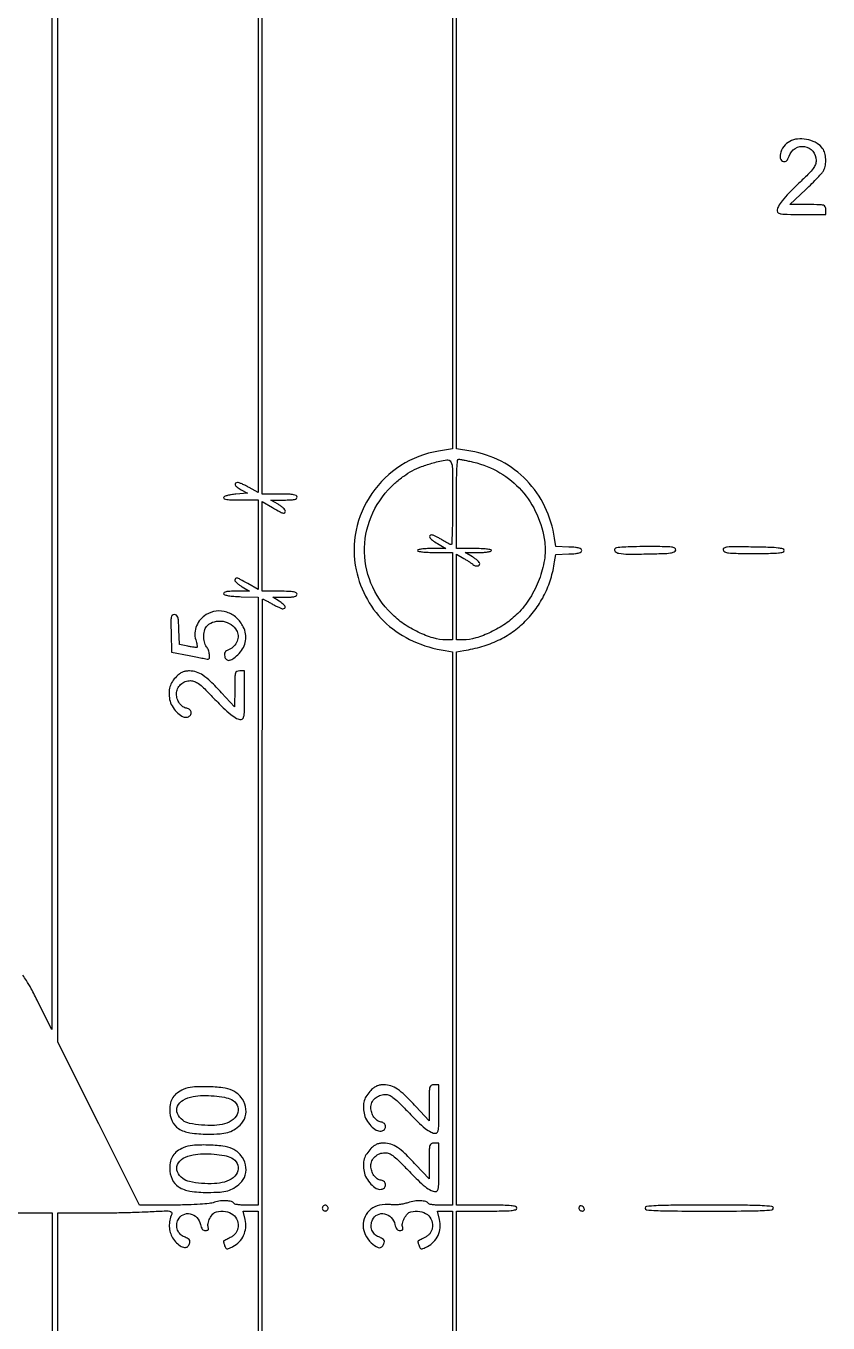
# Model space of a CAD drawing. Extents: x 0 to 836, y 5 to 589.
# Drawn here: x 67.6 to 102.5, y 186 to 242.5 of the extents above; entities that cross this region are included whole.
import ezdxf

# ---------------------------------------------------------------- set-up
doc = ezdxf.new("R2010")
doc.units = 0
doc.header["$MEASUREMENT"] = 0

msp = doc.modelspace()

# ---------------------------------------------------------------- linework, layer by layer
for points in [[(201.712326, 537.783562, -0.000001), (217.055896, 537.76491, -0.426088)], [(546.939, 229.3929, -0.000106), (546.943559, 250.949215, -0.000176), (546.957638, 269.095817, -0.000001), (546.976289, 285.583213, -0.415883)], [(836.0595, 588.6891), (420.497259, 588.710259, 0.000013), (261.145696, 588.714318, 0.000021), (126.989856, 588.708632), (4.934769, 588.698274, 0.19889), (4.878609, 588.675009, 0.198853), (4.855343, 588.618859), (4.83877, 516.273901, 0.000036), (4.826254, 436.744061, 0.000021), (4.8222, 342.282364), (4.8222, 95.946129), (4.469225, 95.920114, 0.031904), (4.160456, 95.877435, 0.315999), (4.075312, 95.787407, 0.415411), (4.137995, 95.703578, 0.035338), (4.43445, 95.6826), (4.8222, 95.6826), (4.8222, 50.2101), (4.8222, 4.7376), (420.462, 4.7376), (836.1018, 4.7376)], [(201.712326, 185.847562, -0.000001), (217.055896, 185.82891, -0.426088)], [(604.852986, 529.408162, -0.000002), (620.423836, 529.389509, -0.550615)], [(238.738155, 529.614638, -0.000002), (224.300981, 529.63329, -0.415836)], [(308.18842, 529.408162, -0.000002), (322.638019, 529.38951, -0.415836)], [(531.796111, 538.074638, -0.000002), (517.6951, 538.093291, -0.426056)], [(413.368417, 538.074638, -0.000002), (399.676779, 538.093291, -0.415815)], [(206.267293, 233.405114, -0.000001), (217.051222, 233.389599, -0.0589)], [(77.850638, 481.579418, -0.000002), (77.869294, 494.031443, -0.550517)], [(336.166934, 548.220763, -0.000002), (326.827688, 548.233536, -0.413812)], [(77.644162, 421.684687, -0.000002), (77.625507, 409.236574, -0.415775)], [(260.324089, 280.728444, -0.000002), (260.333986, 287.287743, -0.41377)], [(77.832, 167.8464), (77.832, 192.6765, -0.000127), (77.834419, 202.197624, -0.000212), (77.841889, 210.212758, -0.000002), (77.851786, 217.49274, -0.413814), (77.865665, 217.5066, -0.118776), (77.889039, 217.500968, -0.002401), (77.997595, 217.444771, -0.005535), (78.12398, 217.37678, -0.003675), (78.267515, 217.296119, 0.011167), (78.416236, 217.215451, 0.013731), (78.55861, 217.147168, 0.012176), (78.680196, 217.096421, 0.090598), (78.74145, 217.084619, 0.188548), (78.821365, 217.114981, 0.340202), (78.833184, 217.180245, 0.103425), (78.747437, 217.285675, 0.028074), (78.57225, 217.412267), (78.2973, 217.58835), (78.82605, 217.589775, 0.010038), (79.094686, 217.595893, 0.04885), (79.245287, 217.617188, 0.11021), (79.325339, 217.656613, 0.227201), (79.3548, 217.7181, 0.273642), (79.316925, 217.782123, 0.084509), (79.20675, 217.820325, 0.035355), (78.996986, 217.8402, 0.005946), (78.5934, 217.845), (77.832, 217.845), (77.832, 219.797009), (77.832, 221.749018), (78.286448, 221.489009, 0.004639), (78.624591, 221.299686, 0.060119), (78.758398, 221.246081, 0.289671), (78.820054, 221.265354, 0.17782), (78.8472, 221.339271, 0.174943), (78.82769, 221.393325, 0.032609), (78.754008, 221.471167, 0.031428), (78.651422, 221.554943, 0.024173), (78.52995, 221.633428), (78.2127, 221.817313), (78.78375, 221.819257, 0.008975), (79.076652, 221.825512, 0.045684), (79.238151, 221.846725, 0.104993), (79.323656, 221.886056, 0.2369), (79.3548, 221.9481, 0.273642), (79.316925, 222.012123, 0.084509), (79.20675, 222.050325, 0.035355), (78.996986, 222.0702, 0.005946), (78.5934, 222.075), (77.832, 222.075), (77.832, 251.389623)], [(68.652554, 335.280239, -0.000012), (68.672972, 321.077246, -0.000309)], [(77.6628, 251.466267), (77.6628, 222.145134), (77.271444, 222.363867, 0.011597), (77.113084, 222.447617, 0.014102), (76.960903, 222.518347, 0.012683), (76.830754, 222.570558, 0.089272), (76.763844, 222.5826, 0.171861), (76.674681, 222.55102, 0.352784), (76.660076, 222.483068, 0.117079), (76.747008, 222.379798, 0.034501), (76.92255, 222.267523), (77.1975, 222.1173), (76.696486, 222.075, 0.017263), (76.49378, 222.050815, 0.029087), (76.326382, 222.014884, 0.030909), (76.202797, 221.972362, 0.218326), (76.160686, 221.92695, 0.394038), (76.184172, 221.876132, 0.06108), (76.301382, 221.844303, 0.029434), (76.518121, 221.825988, 0.006363), (76.89435, 221.8212), (77.6628, 221.8212), (77.6628, 219.874677), (77.6628, 217.928153), (77.21181, 218.182677, 0.005105), (76.879171, 218.365954, 0.05887), (76.740686, 218.420591, 0.273209), (76.676567, 218.402484, 0.194915), (76.648428, 218.33145, 0.175744), (76.667867, 218.279137, 0.030637), (76.741962, 218.201949, 0.030019), (76.844457, 218.118289, 0.022931), (76.965678, 218.039095), (77.2821, 217.85249), (76.704, 217.848745, 0.009126), (76.427638, 217.841909, 0.039013), (76.264025, 217.82202, 0.08811), (76.178938, 217.788555, 0.348167), (76.160927, 217.73925, 0.245891), (76.211879, 217.689969, 0.029679), (76.36901, 217.653647, 0.024548), (76.600859, 217.625986, 0.009086), (76.929377, 217.609056), (77.6628, 217.584613), (77.6628, 204.348006), (77.6628, 191.1114), (77.160193, 191.1114, -0.013823), (76.964293, 191.116817, -0.019921), (76.791701, 191.133284, -0.016161), (76.653601, 191.156603, -0.207302), (76.611543, 191.185899, 0.188803), (76.500515, 191.269258, 0.05248), (76.281877, 191.305873, 0.047829), (76.018712, 191.296785, 0.046886), (75.760234, 191.237949, -0.051208), (75.532696, 191.188215, -0.011433), (75.136173, 191.152433, -0.010059), (74.616457, 191.127981, -0.005124), (73.962659, 191.117093), (72.504417, 191.107753), (70.726709, 194.662383), (68.949, 198.217013), (68.949, 355.27803)], [(68.688474, 301.604946, -0.000063), (68.690329, 267.04413), (68.685458, 198.7677), (68.07835, 199.97325, 0.005327), (67.785012, 200.540608, 0.01813), (67.576802, 200.900835, 0.02123), (67.418719, 201.130526, 0.235607)], [(86.1228, 255.296997), (86.1228, 224.053794), (85.503496, 223.949733, 0.100639), (83.871419, 223.322192, 0.099913), (82.609122, 222.105887, 0.100588), (81.923186, 220.502688, 0.103466), (81.927353, 218.775821, 0.075573), (82.413642, 217.481806, 0.081312), (83.253696, 216.427111, 0.079195), (84.406966, 215.675026, 0.066922), (85.80555, 215.2635), (86.1228, 215.214733), (86.1228, 203.163067), (86.1228, 191.1114), (85.620193, 191.1114, -0.013823), (85.424293, 191.116817, -0.019921), (85.251701, 191.133284, -0.016161), (85.113601, 191.156603, -0.207302), (85.071543, 191.185899, 0.191328), (84.956305, 191.271543, 0.055362), (84.732991, 191.305393, 0.048807), (84.45958, 191.289597, 0.043039), (84.182173, 191.221337, -0.029982), (84.001436, 191.171831, -0.024226), (83.802723, 191.139974, -0.024346), (83.603139, 191.127616, -0.031451), (83.419839, 191.136737, 0.081303), (82.946821, 191.113235, 0.1136), (82.564747, 190.934237, 0.122669), (82.318806, 190.618859, 0.105271), (82.231516, 190.206151, 0.118743), (82.321888, 189.833169, 0.075627), (82.584431, 189.469321, 0.104789), (82.879289, 189.27362, 0.360451), (83.081963, 189.33961, 0.058537), (83.147289, 189.475826, 0.187349), (83.143314, 189.574702, 0.160649), (83.071791, 189.65476, 0.040558), (82.911818, 189.730463, -0.107945), (82.72998, 189.848556, -0.108648), (82.61446, 190.031464, -0.103734), (82.583182, 190.253204, -0.090479), (82.640586, 190.480805, -0.175419), (82.85492, 190.699717, -0.166765), (83.16488, 190.736517, -0.150308), (83.45609, 190.57336, -0.142024), (83.613264, 190.27113, 0.036534), (83.646634, 190.150758, 0.090483), (83.692254, 190.071804, 0.120338), (83.753668, 190.027322, 0.097136), (83.83383, 190.0116, 0.049538), (83.907226, 190.01889, 0.157244), (83.949754, 190.042674, 0.197701), (83.964769, 190.082738, 0.083848), (83.953211, 190.140019, -0.147614), (83.940322, 190.315538, -0.063868), (84.020882, 190.538043, -0.063931), (84.15477, 190.732647, -0.149748), (84.304387, 190.822982, -0.097671), (84.696692, 190.843078, -0.128944), (85.025077, 190.704233, -0.14601), (85.216682, 190.43829, -0.138518), (85.236404, 190.104868, -0.05389), (85.193973, 189.978474, -0.062735), (85.12703, 189.870949, -0.060262), (85.03303, 189.780119, -0.044421), (84.910205, 189.70327, 0.002093), (84.80589, 189.649692, 0.003032), (84.71425, 189.60143, 0.001553), (84.636959, 189.559815, 0.050235), (84.619333, 189.547823, 0.2614), (84.613338, 189.531978, 0.016535), (84.622721, 189.481213, 0.020895), (84.639203, 189.418657, 0.013728), (84.66312, 189.348109, 0.039093), (84.711935, 189.242359, 0.24682), (84.760085, 189.211072, 0.130591), (84.833155, 189.223423, 0.008927), (85.024488, 189.314677, 0.085242), (85.299988, 189.516797, 0.086068), (85.491178, 189.798636, 0.084476), (85.578652, 190.133117, 0.078209), (85.55423, 190.487211), (85.469473, 190.8576), (85.796137, 190.8576), (86.1228, 190.8576), (86.1228, 180.621)], [(86.292, 180.621), (86.292, 190.8576), (87.6033, 190.8576, 0.002961), (88.325948, 190.861879, 0.021161), (88.6749, 190.880797, 0.045065), (88.863076, 190.916312, 0.33533), (88.9146, 190.9845, 0.33533), (88.863076, 191.052688, 0.045065), (88.6749, 191.088203, 0.021161), (88.325948, 191.107121, 0.002961), (87.6033, 191.1114), (86.292, 191.1114), (86.292, 203.163067), (86.292, 215.214733), (86.60925, 215.264333, 0.03232), (87.402268, 215.441422, 0.040196), (88.107843, 215.710771, 0.042229), (88.7321, 216.076053, 0.042917), (89.282476, 216.539267, 0.039772), (89.755856, 217.094606, 0.041772), (90.126692, 217.70921, 0.041026), (90.395445, 218.387205, 0.035832), (90.564788, 219.131356), (90.612843, 219.444812), (91.180772, 219.469756, 0.009782), (91.465428, 219.487843, 0.044588), (91.628738, 219.516236, 0.094985), (91.717312, 219.559094, 0.236977), (91.7487, 219.6216, 0.236195), (91.717454, 219.684054, 0.095356), (91.629367, 219.726919, 0.044832), (91.467017, 219.755313, 0.009877), (91.184459, 219.77336), (90.620219, 219.79822), (90.565286, 220.15406, 0.073512), (90.140283, 221.528334, 0.079978), (89.343748, 222.677023, 0.081153), (88.238192, 223.505199, 0.078788), (86.915336, 223.949055), (86.292, 224.053794), (86.292, 255.296997)], [(65.435445, 190.773), (68.6952, 190.773), (68.6952, 177.3216, -0.000235), (68.692781, 172.163649, -0.000391), (68.685311, 167.821549, -0.000006), (68.675408, 163.884038, -0.413474), (68.661535, 163.8702, -0.118776), (68.638161, 163.875832, -0.002401), (68.529605, 163.932029, -0.005535), (68.40322, 164.00002, -0.003675), (68.259685, 164.080681, 0.007714), (67.984449, 164.232441, 0.06904), (67.855138, 164.279732, 0.270472), (67.79242, 164.259258, 0.185787), (67.765428, 164.18745, 0.175744), (67.784867, 164.135137, 0.030637), (67.858962, 164.057949, 0.030019), (67.961457, 163.974289, 0.022931), (68.082678, 163.895095), (68.3991, 163.70849), (67.82805, 163.704745, 0.013372), (67.605361, 163.697327, 0.023366), (67.421849, 163.677659, 0.020491)], [(68.949, 177.237), (68.949, 190.773), (70.36605, 190.773343, 0.00324), (70.988396, 190.777527, 0.002284), (71.687907, 190.789959, 0.002305), (72.356812, 190.80799, 0.004848), (72.87609, 190.829426, -0.002146), (73.577554, 190.862181, -0.036452), (73.808512, 190.855134, -0.213296), (73.889491, 190.808374, -0.265167), (73.898748, 190.723332, 0.055352), (73.816751, 190.457672, 0.056426), (73.795762, 190.182236, 0.058795), (73.836526, 189.919856, 0.071695), (73.936568, 189.692625, 0.055884), (74.113613, 189.468937, 0.078662), (74.318449, 189.318766, 0.116748), (74.500535, 189.273593, 0.259984), (74.621963, 189.33961, 0.058537), (74.687289, 189.475826, 0.187349), (74.683314, 189.574702, 0.160649), (74.611791, 189.65476, 0.040558), (74.451818, 189.730463, -0.107945), (74.26998, 189.848556, -0.108648), (74.15446, 190.031464, -0.103734), (74.123182, 190.253204, -0.090479), (74.180586, 190.480805, -0.175419), (74.39492, 190.699717, -0.166765), (74.70488, 190.736517, -0.150308), (74.99609, 190.57336, -0.142024), (75.153264, 190.27113, 0.036534), (75.186634, 190.150758, 0.090483), (75.232254, 190.071804, 0.120338), (75.293668, 190.027322, 0.097136), (75.37383, 190.0116, 0.049538), (75.447226, 190.01889, 0.157244), (75.489754, 190.042674, 0.197701), (75.504769, 190.082738, 0.083848), (75.493211, 190.140019, -0.147614), (75.480322, 190.315538, -0.063868), (75.560882, 190.538043, -0.063931), (75.69477, 190.732647, -0.149748), (75.844387, 190.822982, -0.097671), (76.236692, 190.843078, -0.128944), (76.565077, 190.704233, -0.14601), (76.756682, 190.43829, -0.138518), (76.776404, 190.104868, -0.05389), (76.733973, 189.978474, -0.062735), (76.66703, 189.870949, -0.060262), (76.57303, 189.780119, -0.044421), (76.450205, 189.70327, 0.002093), (76.34589, 189.649692, 0.003032), (76.25425, 189.60143, 0.001553), (76.176959, 189.559815, 0.050235), (76.159333, 189.547823, 0.2614), (76.153338, 189.531978, 0.016535), (76.162721, 189.481213, 0.020895), (76.179203, 189.418657, 0.013728), (76.20312, 189.348109, 0.039093), (76.251935, 189.242359, 0.24682), (76.300085, 189.211072, 0.130591), (76.373155, 189.223423, 0.008927), (76.564488, 189.314677, 0.085242), (76.839988, 189.516797, 0.086068), (77.031178, 189.798636, 0.084476), (77.118652, 190.133117, 0.078209), (77.09423, 190.487211), (77.009473, 190.8576), (77.336137, 190.8576), (77.6628, 190.8576), (77.6628, 179.4366, -0.000521)]]:
    msp.add_lwpolyline(points, format="xyb")
for points in [[(100.876035, 237.473886, 0.111457), (100.595953, 237.2798, 0.095305), (100.407084, 236.973657, 0.141082), (100.384416, 236.699277, 0.305109), (100.528048, 236.557007, 0.121092), (100.600901, 236.560846, 0.119299), (100.664134, 236.597992, 0.083297), (100.71954, 236.673036, 0.033597), (100.769596, 236.790579, -0.167868), (101.036254, 237.128503, -0.183743), (101.443671, 237.213921, -0.186011), (101.801238, 237.007009, -0.170912), (101.943354, 236.60505, -0.091469), (101.911436, 236.430782, -0.068605), (101.817633, 236.259308, -0.035955), (101.627649, 236.038027, -0.006703), (101.245404, 235.662848, 0.00777), (100.758974, 235.183371, 0.027056), (100.467203, 234.852682, 0.042437), (100.302401, 234.603342, 0.124499), (100.251557, 234.40545, 0.266285), (100.296886, 234.325678, 0.098923), (100.423233, 234.2815, 0.031549), (100.686222, 234.26145, 0.003254), (101.3085, 234.2574), (102.366, 234.2574), (102.366, 234.4689, 0.107366), (102.339332, 234.59166, 0.22243), (102.266298, 234.653832, 0.062427), (102.10023, 234.677711, 0.003579), (101.58345, 234.683374), (100.8009, 234.686347), (101.492556, 235.339024, 0.006961), (101.764063, 235.602471, 0.008757), (102.007738, 235.854258, 0.007231), (102.204559, 236.071093, 0.066462), (102.275106, 236.176488, 0.074977), (102.346359, 236.400888, 0.051901), (102.360777, 236.66725, 0.052669), (102.320498, 236.925244, 0.08795), (102.228043, 237.123913, 0.107332), (101.982213, 237.351069, 0.069812), (101.623616, 237.499602, 0.068282), (101.22869, 237.545997, 0.091398)], [(86.1228, 221.7366, -0.003195), (86.118241, 221.023109, -0.005337), (86.104162, 220.422903, -0.001145), (86.08518, 219.901875, -0.415059), (86.05935, 219.87804, -0.10382), (86.019612, 219.888123, -0.007062), (85.915133, 219.94113, -0.009869), (85.791745, 220.009079, -0.007234), (85.6575, 220.089107, 0.012708), (85.520185, 220.168941, 0.015414), (85.387441, 220.236435, 0.01405), (85.273461, 220.286173, 0.095102), (85.21335, 220.297967, 0.218217), (85.133699, 220.26186, 0.339983), (85.129388, 220.190156, 0.086405), (85.244646, 220.070761, 0.02268), (85.46715, 219.923295), (85.8267, 219.707801), (85.21335, 219.707, 0.012065), (84.971045, 219.700836, 0.0222), (84.774688, 219.682333, 0.01921), (84.627765, 219.656089, 0.352506), (84.6, 219.6216, 0.365646), (84.630049, 219.586003, 0.014491), (84.8115, 219.5605, 0.018502), (85.053479, 219.542644, 0.009164), (85.3614, 219.537), (86.1228, 219.537), (86.1228, 217.6335), (86.1228, 215.73), (85.839944, 215.73, -0.073124), (85.281808, 215.812065, -0.039073), (84.63038, 216.064793, -0.037752), (83.989513, 216.43485, -0.046601), (83.458729, 216.874949, -0.098912), (82.572271, 218.204026, -0.104826), (82.288635, 219.743992, -0.104804), (82.654197, 221.266846, -0.098832), (83.610486, 222.547327, -0.024801), (83.995123, 222.860101, -0.035612), (84.366634, 223.094021, -0.034566), (84.776018, 223.277642, -0.021593), (85.2768, 223.437696, -0.022871), (85.868662, 223.570319, -0.332497), (86.048874, 223.47939, -0.113561), (86.116071, 223.199166, -0.0023)], [(87.033871, 223.470253, -0.075597), (88.179088, 223.009585, -0.077854), (89.122609, 222.232844, -0.077151), (89.789805, 221.197985, -0.072318), (90.130707, 219.986383, -0.072456), (90.119246, 219.210573, -0.05043), (89.893522, 218.362754, -0.049008), (89.491638, 217.549391, -0.057198), (88.956071, 216.874949, -0.046601), (88.425287, 216.43485, -0.037752), (87.78442, 216.064793, -0.039073), (87.132992, 215.812065, -0.073124), (86.574856, 215.73), (86.292, 215.73), (86.292, 217.5981), (86.292, 219.4662), (86.60925, 219.276561, -0.004855), (86.736604, 219.198746, -0.005537), (86.856916, 219.121754, -0.005042), (86.957584, 219.05429, -0.030884), (87.00687, 219.015861, 0.094374), (87.100984, 218.959981, 0.116251), (87.202122, 218.94818, 0.159083), (87.276967, 218.982581, 0.211125), (87.306372, 219.05055, 0.175744), (87.286933, 219.102863, 0.030637), (87.212838, 219.180051, 0.030019), (87.110343, 219.263711, 0.022931), (86.989122, 219.342905), (86.6727, 219.52951), (87.24375, 219.533255, 0.013372), (87.466439, 219.540673, 0.023366), (87.649951, 219.560341, 0.020491), (87.787925, 219.587516, 0.346819), (87.8148, 219.6216, 0.365646), (87.784751, 219.657197, 0.014491), (87.6033, 219.6827, 0.018502), (87.361321, 219.700556, 0.009164), (87.0534, 219.7062), (86.292, 219.7062), (86.292, 221.652, -0.002332), (86.296567, 222.63098, -0.01125), (86.314286, 223.187477, -0.01061), (86.341426, 223.546033, -0.389547), (86.39775, 223.59655, -0.04218), (86.464588, 223.590104, -0.003887), (86.628232, 223.558934, -0.004993), (86.823032, 223.518233, -0.003895)], [(93.182344, 219.698829, 0.362859), (93.199641, 219.578353, 0.142614), (93.362229, 219.500072, 0.039903), (93.757133, 219.466173, 0.006123), (94.546013, 219.471205, 0.002888), (95.279683, 219.48911, 0.025518), (95.602586, 219.515388, 0.067043), (95.769579, 219.560907, 0.250335), (95.835791, 219.64275, 0.329521), (95.796982, 219.723708, 0.093362), (95.655185, 219.767722, 0.026378), (95.342924, 219.787121, 0.002325), (94.551696, 219.7908, 0.004799), (93.978943, 219.785303, 0.011967), (93.560682, 219.767252, 0.008478), (93.249865, 219.741076, 0.233154)], [(97.897885, 219.644932, 0.251212), (97.965328, 219.561955, 0.071206), (98.131855, 219.518742, 0.025348), (98.459401, 219.498725, 0.002588), (99.236959, 219.4947, 0.002964), (99.958934, 219.49898, 0.021179), (100.307593, 219.517899, 0.045119), (100.495597, 219.55342, 0.335246), (100.5471, 219.6216, 0.334881), (100.495083, 219.690556, 0.04165), (100.298882, 219.729302, 0.020579), (99.939703, 219.754692, 0.002999), (99.208027, 219.771832, 0.002151), (98.388987, 219.782578, 0.02635), (98.07633, 219.768853, 0.099142), (97.93675, 219.726562, 0.328399)], [(75.394659, 216.827631, 0.079523), (75.150023, 216.618962, 0.078668), (74.981654, 216.343634, 0.080923), (74.909747, 216.036994, 0.091914), (74.944188, 215.737433, -0.012082), (74.976556, 215.622106, -0.018033), (74.998734, 215.519758, -0.01327), (75.011471, 215.435931, -0.231417), (75.002767, 215.410567, -0.216002), (74.976278, 215.400599, -0.008856), (74.872357, 215.40927, -0.014053), (74.746678, 215.425582, -0.009359), (74.603665, 215.450999), (74.2365, 215.523367), (74.211791, 216.176584, 0.006102), (74.192589, 216.560228, 0.056473), (74.163685, 216.723661, 0.165684), (74.109374, 216.800342, 0.157831), (74.018378, 216.8298, 0.181067), (73.927071, 216.795614, 0.171565), (73.878126, 216.709023, 0.047291), (73.862754, 216.517607, 0.003796), (73.873886, 216.0109), (73.8981, 215.192001), (74.6595, 215.043133, 0.000857), (74.955862, 214.985717, 0.001269), (75.215877, 214.936488, 0.000558), (75.438162, 214.895244, 0.025411), (75.48435, 214.889133, 0.400194), (75.540575, 214.934658, 0.06277), (75.541116, 215.091367, 0.052559), (75.497526, 215.280131, 0.079063), (75.418209, 215.42892, -0.10785), (75.321279, 215.63878, -0.063851), (75.296305, 215.914606, -0.065197), (75.341074, 216.17947, -0.13521), (75.452707, 216.355004, -0.121658), (75.763321, 216.522056, -0.104678), (76.134628, 216.537926, -0.104318), (76.48155, 216.401862, -0.119991), (76.723565, 216.142236, -0.119167), (76.787735, 215.914151, -0.10244), (76.74619, 215.667897, -0.099002), (76.608026, 215.451706, -0.103384), (76.399231, 215.30925, 0.036707), (76.282381, 215.250469, 0.117073), (76.220259, 215.189924, 0.134297), (76.196651, 215.113107, 0.05507), (76.205315, 215.003468, 0.175546), (76.2828, 214.873152, 0.22937), (76.415787, 214.841189, 0.113901), (76.604956, 214.930684, 0.037311), (76.833415, 215.140676, 0.067438), (77.021356, 215.404918, 0.081923), (77.116851, 215.693005, 0.082781), (77.114267, 215.99407, 0.070621), (77.015875, 216.296255, 0.094776), (76.717082, 216.693591, 0.105465), (76.30291, 216.934531, 0.109113), (75.838059, 216.980873, 0.107792)], [(74.107425, 214.13344, 0.051153), (73.927516, 213.912404, 0.072988), (73.820998, 213.683327, 0.071635), (73.783622, 213.430032, 0.047266), (73.810411, 213.136415, 0.082624), (73.913385, 212.854595, 0.062291), (74.11054, 212.589581, 0.06701), (74.344186, 212.403353, 0.171701), (74.553199, 212.361194, 0.154891), (74.693699, 212.428784, 0.205775), (74.749484, 212.557421, 0.206634), (74.694477, 212.686004, 0.155718), (74.554494, 212.753636, -0.120035), (74.386641, 212.820689, -0.083756), (74.241952, 212.96558, -0.077229), (74.143489, 213.162617, -0.077472), (74.1096, 213.380024, -0.10504), (74.156302, 213.599879, -0.10037), (74.288721, 213.785876, -0.097017), (74.487517, 213.910125, -0.091225), (74.72295, 213.953754, -0.091469), (74.897218, 213.921836, -0.068605), (75.068692, 213.828033, -0.035955), (75.289973, 213.638049, -0.006703), (75.665152, 213.255804, 0.00777), (76.144629, 212.769374, 0.027056), (76.475318, 212.477603, 0.042437), (76.724658, 212.312801, 0.124499), (76.92255, 212.261957, 0.266285), (77.002322, 212.307286, 0.098923), (77.0465, 212.433633, 0.031549), (77.06655, 212.696622, 0.003254), (77.0706, 213.3189), (77.0706, 214.3764), (76.8591, 214.3764, 0.107498), (76.736343, 214.349699, 0.221958), (76.674059, 214.27659, 0.062393), (76.649931, 214.110375, 0.003589), (76.643549, 213.59385), (76.639497, 212.8113), (76.065693, 213.430469, 0.011982), (75.591865, 213.917799, 0.044714), (75.261388, 214.1884, 0.070874), (74.976818, 214.327704, 0.078159), (74.674142, 214.375843, 0.038885), (74.505898, 214.36303, 0.062693), (74.367932, 214.323513, 0.060899), (74.241328, 214.250041, 0.034494)], [(74.4057, 196.153347, 0.053672), (74.133215, 195.996271, 0.089458), (73.950864, 195.805253, 0.090403), (73.847922, 195.564081, 0.055837), (73.8135, 195.2568, 0.10406), (73.914234, 194.778023, 0.148393), (74.195381, 194.450518, 0.105117), (74.694865, 194.26404, 0.03681), (75.4632, 194.206875, 0.014948), (76.002793, 194.222644, 0.05366), (76.342203, 194.279623, 0.072223), (76.606755, 194.397048, 0.044209), (76.878955, 194.604102, 0.140323), (77.101323, 194.96411, 0.124029), (77.113562, 195.405981, 0.116908), (76.912111, 195.82104, 0.115538), (76.545034, 196.103653, 0.076424), (76.119918, 196.222915, 0.024439), (75.463338, 196.270332, 0.024038), (74.809857, 196.254094, 0.085905)], [(82.567425, 196.11364, 0.051153), (82.387516, 195.892604, 0.072988), (82.280998, 195.663527, 0.071635), (82.243622, 195.410232, 0.047266), (82.270411, 195.116615, 0.082624), (82.373385, 194.834795, 0.062291), (82.57054, 194.569781, 0.06701), (82.804186, 194.383553, 0.171701), (83.013199, 194.341394, 0.154891), (83.153699, 194.408984, 0.205775), (83.209484, 194.537621, 0.206634), (83.154477, 194.666204, 0.155718), (83.014494, 194.733836, -0.120035), (82.846641, 194.800889, -0.083756), (82.701952, 194.94578, -0.077229), (82.603489, 195.142817, -0.077472), (82.5696, 195.360224, -0.10504), (82.616302, 195.580079, -0.10037), (82.748721, 195.766076, -0.097017), (82.947517, 195.890325, -0.091225), (83.18295, 195.933954, -0.091469), (83.357218, 195.902036, -0.068605), (83.528692, 195.808233, -0.035955), (83.749973, 195.618249, -0.006703), (84.125152, 195.236004, 0.00777), (84.604629, 194.749574, 0.027056), (84.935318, 194.457803, 0.042437), (85.184658, 194.293001, 0.124499), (85.38255, 194.242157, 0.266285), (85.462322, 194.287486, 0.098923), (85.5065, 194.413833, 0.031549), (85.52655, 194.676822, 0.003254), (85.5306, 195.2991), (85.5306, 196.3566), (85.3191, 196.3566, 0.107498), (85.196343, 196.329899, 0.221958), (85.134059, 196.25679, 0.062393), (85.109931, 196.090575, 0.003589), (85.103549, 195.57405), (85.099497, 194.7915), (84.525693, 195.410669, 0.011982), (84.051865, 195.897999, 0.044714), (83.721388, 196.1686, 0.070874), (83.436818, 196.307904, 0.078159), (83.134142, 196.356043, 0.038885), (82.965898, 196.34323, 0.062693), (82.827932, 196.303713, 0.060899), (82.701328, 196.230241, 0.034494)], [(76.498324, 195.710687, -0.152341), (76.746814, 195.466915, -0.193791), (76.781703, 195.150397, -0.158165), (76.581344, 194.849061, -0.101891), (76.203676, 194.658546, -0.056119), (75.756066, 194.589981, -0.030501), (75.19912, 194.601736, -0.02923), (74.67802, 194.675453, -0.110494), (74.378963, 194.808669, -0.135251), (74.151103, 195.100596, -0.203488), (74.153525, 195.419052, -0.162529), (74.397882, 195.691368, -0.086537), (74.8287, 195.845985, -0.038102), (75.253301, 195.886771, -0.025119), (75.743837, 195.87174, -0.02485), (76.19987, 195.811865, -0.073437)], [(82.567425, 193.57564, 0.051153), (82.387516, 193.354604, 0.072988), (82.280998, 193.125527, 0.071635), (82.243622, 192.872232, 0.047266), (82.270411, 192.578615, 0.082624), (82.373385, 192.296795, 0.062291), (82.57054, 192.031781, 0.06701), (82.804186, 191.845553, 0.171701), (83.013199, 191.803394, 0.154891), (83.153699, 191.870984, 0.205775), (83.209484, 191.999621, 0.206634), (83.154477, 192.128204, 0.155718), (83.014494, 192.195836, -0.120035), (82.846641, 192.262889, -0.083756), (82.701952, 192.40778, -0.077229), (82.603489, 192.604817, -0.077472), (82.5696, 192.822224, -0.10504), (82.616302, 193.042079, -0.10037), (82.748721, 193.228076, -0.097017), (82.947517, 193.352325, -0.091225), (83.18295, 193.395954, -0.091469), (83.357218, 193.364036, -0.068605), (83.528692, 193.270233, -0.035955), (83.749973, 193.080249, -0.006703), (84.125152, 192.698004, 0.00777), (84.604629, 192.211574, 0.027056), (84.935318, 191.919803, 0.042437), (85.184658, 191.755001, 0.124499), (85.38255, 191.704157, 0.266285), (85.462322, 191.749486, 0.098923), (85.5065, 191.875833, 0.031549), (85.52655, 192.138822, 0.003254), (85.5306, 192.7611), (85.5306, 193.8186), (85.3191, 193.8186, 0.107498), (85.196343, 193.791899, 0.221958), (85.134059, 193.71879, 0.062393), (85.109931, 193.552575, 0.003589), (85.103549, 193.03605), (85.099497, 192.2535), (84.525693, 192.872669, 0.011982), (84.051865, 193.359999, 0.044714), (83.721388, 193.6306, 0.070874), (83.436818, 193.769904, 0.078159), (83.134142, 193.818043, 0.038885), (82.965898, 193.80523, 0.062693), (82.827932, 193.765713, 0.060899), (82.701328, 193.692241, 0.034494)], [(74.4057, 193.615347, 0.053672), (74.133215, 193.458271, 0.089458), (73.950864, 193.267253, 0.090403), (73.847922, 193.026081, 0.055837), (73.8135, 192.7188, 0.10406), (73.914234, 192.240023, 0.148393), (74.195381, 191.912518, 0.105117), (74.694865, 191.72604, 0.03681), (75.4632, 191.668875, 0.014948), (76.002793, 191.684644, 0.05366), (76.342203, 191.741623, 0.072223), (76.606755, 191.859048, 0.044209), (76.878955, 192.066102, 0.140323), (77.101323, 192.42611, 0.124029), (77.113562, 192.867981, 0.116908), (76.912111, 193.28304, 0.115538), (76.545034, 193.565653, 0.076424), (76.119918, 193.684915, 0.024439), (75.463338, 193.732332, 0.024038), (74.809857, 193.716094, 0.085905)], [(76.498324, 193.172687, -0.152341), (76.746814, 192.928915, -0.193791), (76.781703, 192.612397, -0.158165), (76.581344, 192.311061, -0.101891), (76.203676, 192.120546, -0.056119), (75.756066, 192.051981, -0.030501), (75.19912, 192.063736, -0.02923), (74.67802, 192.137453, -0.110494), (74.378963, 192.270669, -0.135251), (74.151103, 192.562596, -0.203488), (74.153525, 192.881052, -0.162529), (74.397882, 193.153368, -0.086537), (74.8287, 193.307985, -0.038102), (75.253301, 193.348771, -0.025119), (75.743837, 193.33374, -0.02485), (76.19987, 193.273865, -0.073437)], [(80.4546, 190.9845, 0.099038), (80.464288, 190.93607, 0.097945), (80.491877, 190.894877, 0.097945), (80.53307, 190.867288, 0.099038), (80.5815, 190.8576, 0.099038), (80.62993, 190.867288, 0.097945), (80.671123, 190.894877, 0.097945), (80.698712, 190.93607, 0.099038), (80.7084, 190.9845, 0.099038), (80.698712, 191.03293, 0.097945), (80.671123, 191.074123, 0.097945), (80.62993, 191.101712, 0.099038), (80.5815, 191.1114, 0.099038), (80.53307, 191.101712, 0.097945), (80.491877, 191.074123, 0.097945), (80.464288, 191.03293, 0.099038)], [(91.6218, 190.99155, 0.099038), (91.632026, 190.94043, 0.097945), (91.661148, 190.896948, 0.097945), (91.70463, 190.867826, 0.099038), (91.75575, 190.8576, 0.077096), (91.804419, 190.865149, 0.119977), (91.840515, 190.887111, 0.144529), (91.858326, 190.919843, 0.134046), (91.856213, 190.958062, 0.113253), (91.8014, 191.048009, 0.165501), (91.719398, 191.089656, 0.244413), (91.651154, 191.065705, 0.190724)], [(94.4982, 190.9845, 0.38529), (94.56544, 190.910194, 0.013583), (94.98465, 190.879711, 0.01012), (95.707016, 190.861515, 0.001237), (97.29, 190.8576, 0.001237), (98.872984, 190.861515, 0.01012), (99.59535, 190.879711, 0.013583), (100.01456, 190.910194, 0.38529), (100.0818, 190.9845, 0.38529), (100.01456, 191.058806, 0.013583), (99.59535, 191.089289, 0.01012), (98.872984, 191.107485, 0.001237), (97.29, 191.1114, 0.001237), (95.707016, 191.107485, 0.01012), (94.98465, 191.089289, 0.013583), (94.56544, 191.058806, 0.38529)]]:
    msp.add_lwpolyline(points, format="xyb", close=True)

doc.saveas('drawing.dxf')
